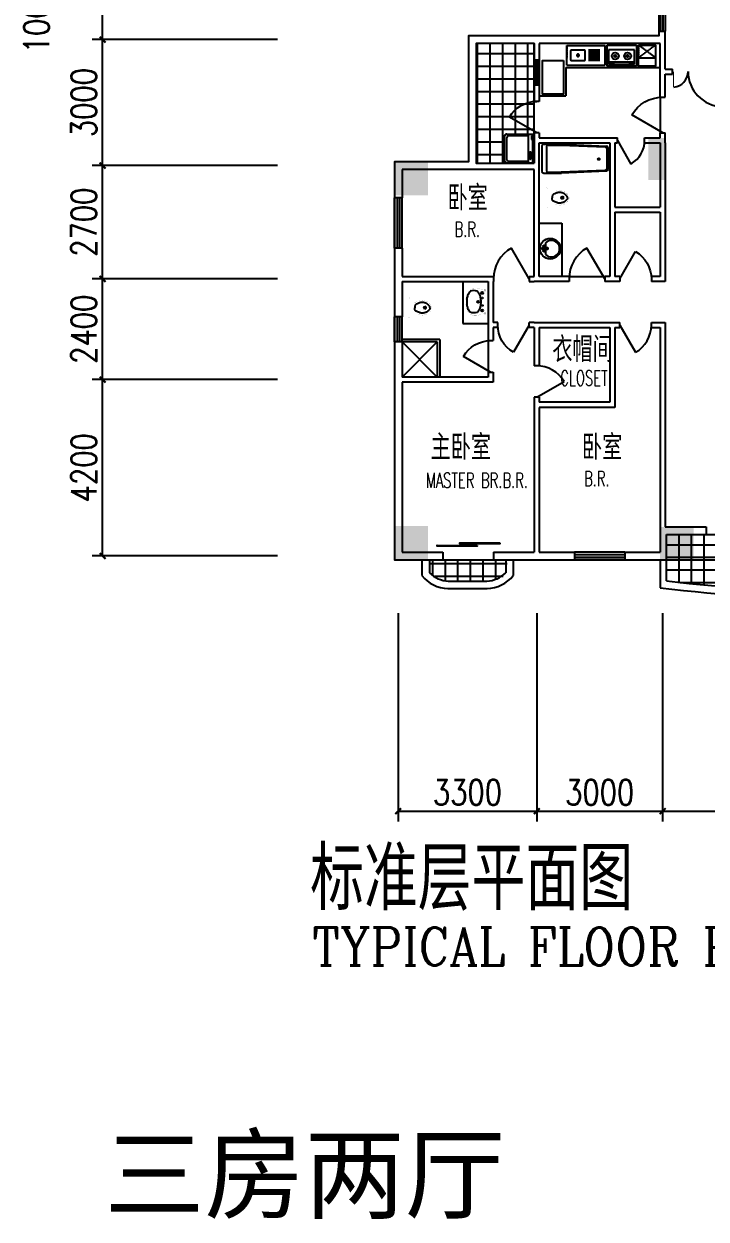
# Model space of a CAD drawing. Header units: millimetres. Extents: x 1360 to 33900, y 536 to 47045.
# Drawn here: x 1454 to 17710, y 536 to 29010 of the extents above; entities that cross this region are included whole.
import ezdxf
from ezdxf.enums import TextEntityAlignment as Align

# ---------------------------------------------------------------- set-up
doc = ezdxf.new("R2010")
doc.units = ezdxf.units.MM
doc.linetypes.add('DASHED', pattern=[0.75, 0.5, -0.25])
doc.linetypes.add('HIDDEN', pattern=[0.375, 0.25, -0.125])
for name, color, linetype in [('2', 2, 'Continuous'), ('5', 5, 'Continuous'), ('COLUMN', 7, 'Continuous'), ('DIM', 15, 'Continuous'), ('FL', 1, 'Continuous'), ('FUR', 6, 'Continuous'), ('FURN', 1, 'Continuous'), ('GROUND', 2, 'Continuous'), ('PUB_TEXT', 7, 'Continuous'), ('PUB_TX', 7, 'Continuous'), ('TOTHER', 7, 'Continuous'), ('WALL', 4, 'Continuous'), ('WINDOW', 5, 'Continuous'), ('WINDOW_TEXT', 7, 'Continuous')]:
    doc.layers.add(name, color=color, linetype=linetype)
doc.styles.add('_CHINA', font='txt.shx', dxfattribs={"width": 0.8, "bigfont": 'CHINA.shx'})
doc.styles.add('_HZTXT', font='txt.shx', dxfattribs={"width": 0.8, "bigfont": 'HZTXT.shx'})
doc.styles.add('_ROMANC', font='ROMANC', dxfattribs={"width": 0.6})
doc.styles.add('_SIMPLEX', font='SIMPLEX', dxfattribs={"width": 0.6})
doc.styles.add('CHINA', font='romant', dxfattribs={"width": 0.8, "height": 150, "bigfont": 'fs64f'})
doc.styles.add('DIM_FONT', font='SIMPLEX.shx', dxfattribs={"width": 0.8})
doc.styles.add('SIMPLEX', font='SIMPLEX.SHX')
doc.styles.add('ST', font='SimSun.ttf', dxfattribs={"width": 0.8})
doc.styles.get("Standard").update_dxf_attribs({"font": 'arial.ttf'})
doc.dimstyles.new('DIMN', dxfattribs={"dimtxt": 300, "dimasz": 1, "dimexe": 250, "dimexo": 300, "dimgap": 150, "dimtad": 1, "dimdec": 0, "dimdsep": 46, "dimtxsty": 'DIM_FONT', "dimblk": '_DIMX', "dimblk1": 'ARCHTICK', "dimblk2": 'ARCHTICK', "dimcen": 0.1, "dimclrt": 7, "dimadec": 0, "dimazin": 0, "dimtfac": 1, "dimtdec": 0, "dimtix": 1, "dimtmove": 2, "dimatfit": 3, "dimldrblk": '_DIMX', "dimfxl": 1, "dimtolj": 1, "dimtzin": 0, "dimarcsym": 0})
pattern_1 = [(0, (504864.74, -248898.2), (0, 300), []), (90, (504864.74, -248898.2), (-300, 2e-14), [])]

# ---------------------------------------------------------------- blocks, each defined once
blk = doc.blocks.new('_FZH')
blk.add_solid([(-0.5, -0.5), (0.5, -0.5), (-0.5, 0.5), (0.5, 0.5)])
blk = doc.blocks.new('*X20')
at = {"color": 0}
for p, q in [((48554, 188100), (50373, 188100)), ((48600, 187838), (48600, 188190)), ((48900, 187693), (48900, 188190)), ((49200, 187680), (49200, 188190)), ((49500, 187680), (49500, 188190)), ((49800, 187680), (49800, 188190)), ((50100, 187713), (50100, 188190)), ((48650, 187800), (50277, 187800))]:
    blk.add_line(p, q, dxfattribs=at)
blk = doc.blocks.new('M_A14NPV')
for points in [[(0.18, 0.178), (0.177, 0.16), (-0.617, 0.16), (-0.617, 0.181)], [(0.632, 0.226), (0.629, 0.208), (-0.164, 0.208), (-0.164, 0.229)]]:
    blk.add_lwpolyline(points, close=True)
blk = doc.blocks.new('_WBLK')
for p, q in [((-0.5, 0.5), (0.5, 0.5)), ((0.5, 0.167), (-0.5, 0.167)), ((0.5, -0.167), (-0.5, -0.167)), ((-0.5, -0.5), (0.5, -0.5))]:
    blk.add_line(p, q)
at = {"layer": 'WINDOW_TEXT', "style": 'SIMPLEX', "flags": 9}
blk.add_attdef('A', text='', height=1, dxfattribs=at).set_placement((0, 1.5), align=Align.MIDDLE)
blk = doc.blocks.new('M_E23')
at = {"linetype": 'Continuous'}
blk.add_lwpolyline([(-400, 0), (400, 0), (400, -500), (-400, -500)], close=True, dxfattribs=at)
at = {"width": 0.8, "flags": 9}
for tag in ['XSIZE', 'YSIZE']:
    blk.add_attdef(tag, (0, 0), '', height=0.5, dxfattribs=at)
blk = doc.blocks.new('M_E13')
for p, q in [((-572, 18), (-536, 18)), ((-572, 18), (-572, 18)), ((-536, -22), (-572, -21))]:
    blk.add_line(p, q)
at = {"const_width": 1.5}
for points in [[(-715, 0, -0.037932), (-709, 28, -0.057502), (-702, 46, -0.011128), (-686, 72, -0.047419), (-682, 78, -0.013557), (-669, 92, -0.010422), (-651, 109, -0.006492), (-632, 126, -0.010986), (-621, 135, -0.031118), (-607, 144, -0.031821), (-592, 152, -0.025304), (-572, 159, -0.028493), (-555, 164), (-520, 171), (-500, 175, -0.104917), (-492, 175, 0.047512), (-474, 173, 0.018859), (-460, 173, -0.025251), (-449, 173, -0.024361), (-434, 171, -0.018727), (-416, 168, -0.011084), (-401, 164, -0.017664), (-391, 161, -0.012553), (-375, 154, -0.012341), (-358, 147), (-320, 128, -0.005054), (-308, 122, -0.002567), (-285, 110)], [(-715, 0, 0.037932), (-709, -28, 0.057502), (-702, -46, 0.011128), (-686, -72, 0.047419), (-682, -78, 0.013557), (-669, -92, 0.010422), (-651, -109, 0.006492), (-632, -126, 0.010986), (-621, -135, 0.031118), (-607, -144, 0.031821), (-592, -152, 0.025304), (-572, -159, 0.028493), (-555, -164), (-520, -171), (-500, -175, 0.104917), (-492, -175, -0.047512), (-474, -173, -0.018859), (-460, -173, 0.025251), (-449, -173, 0.024361), (-434, -171, 0.018727), (-416, -168, 0.011084), (-401, -164, 0.017664), (-391, -161, 0.012553), (-375, -154, 0.012341), (-358, -147), (-320, -128, 0.005054), (-308, -122, 0.002567), (-285, -110)], [(-155, 240, 0.414214), (-220, 175, 0.414214)], [(-220, -175, 0.414214), (-155, -240, 0.414214)]]:
    blk.add_lwpolyline(points, format="xyb", dxfattribs=at)
for points in [[(-672, -1, -0.054114), (-666, 25, -0.08891), (-658, 39, -0.006714), (-643, 55, -0.014531), (-636, 63, -0.010713), (-618, 80, -0.017575), (-606, 90, -0.037222), (-591, 100, -0.034599), (-573, 109, -0.02298), (-556, 115, -0.023613), (-539, 119, -0.014842), (-522, 122, -0.012533), (-502, 125, -0.021838), (-477, 126, -0.029407), (-459, 125, -0.029465), (-436, 121, -0.031881), (-416, 114), (-371, 97), (-337, 83, -0.135973), (-324, 73, -0.099517), (-314, 52, -0.016651), (-311, 40, -0.010977), (-308, 20, -0.015331), (-308, 12, -0.010106), (-307, -1)], [(-672, -1, 0.054114), (-666, -26, 0.08891), (-658, -40, 0.006714), (-643, -57, 0.014531), (-636, -64, 0.010713), (-618, -82, 0.017575), (-606, -92, 0.037222), (-591, -102, 0.034599), (-573, -111, 0.02298), (-556, -117, 0.023613), (-539, -121, 0.014842), (-522, -124, 0.012533), (-502, -126, 0.021838), (-477, -127, 0.029407), (-459, -126, 0.029465), (-436, -122, 0.031881), (-416, -116), (-371, -99), (-337, -85, 0.135973), (-324, -75, 0.099517), (-314, -54, 0.016651), (-311, -41, 0.010977), (-308, -21, 0.015331), (-308, -13, 0.010106), (-307, -1)]]:
    blk.add_lwpolyline(points, format="xyb")
for points in [[(-220, 110), (-285, 110)], [(-220, 175), (-220, -175)], [(0, 240), (-155, 240)], [(0, -240), (0, 240)], [(-285, -110), (-220, -110)], [(-155, -240), (0, -240)]]:
    blk.add_lwpolyline(points, dxfattribs=at)
for centre, radius, start, end in [((-549, -3), 33.2, 100.0495, 259.9505), ((-536, -2), 20, 270, 90)]:
    blk.add_arc(centre, radius, start, end)
at = {"width": 0.8, "flags": 9}
for tag in ['XSIZE', 'YSIZE']:
    blk.add_attdef(tag, (0, 0), '', height=0.5, dxfattribs=at)
blk = doc.blocks.new('M_E33IEP')
at = {"linetype": 'Continuous'}
for p, q in [((44, -21), (44, 20)), ((44, 20), (194, 20)), ((135, 135), (135, 20)), ((194, 20), (194, -21)), ((194, -21), (44, -21)), ((135, -21), (135, -144))]:
    blk.add_line(p, q, dxfattribs=at)
for centre, radius in [((248, -5), 246), ((106, 56), 26.7), ((105, -55), 26.7)]:
    blk.add_circle(centre, radius, dxfattribs=at)
blk.add_arc((274, -5), 197, 225.2527, 134.7473, dxfattribs=at)
at = {"style": 'DIM_FONT', "width": 0.8, "flags": 9}
for tag in ['XSIZE', 'YSIZE']:
    blk.add_attdef(tag, (0, 0), '', height=0.5, dxfattribs=at)
at = {"linetype": 'Continuous', "style": 'CHINA', "width": 0.8, "flags": 9}
for tag in ['XSIZE', 'YSIZE']:
    blk.add_attdef(tag, (2, -251), '', height=150, dxfattribs=at)
blk = doc.blocks.new('M_E10')
for p, q in [((-740, -70), (-740, -680)), ((-700, -30), (-302, -30)), ((-640, -90), (-640, -660)), ((-600, -50), (-300, -50)), ((-300, -50), (695, -96)), ((-298, -30), (724, -76)), ((730, -136), (730, -614)), ((760, -116), (760, -634)), ((-700, -720), (-302, -720)), ((-600, -700), (-300, -700)), ((695, -654), (-300, -700)), ((685, -654), (-300, -700)), ((724, -674), (-298, -720))]:
    blk.add_line(p, q)
at = {"const_width": 1.5}
for points in [[(-800, 0), (800, 0)], [(-800, -750), (-800, 0)], [(800, 0), (800, -750)], [(800, -750), (-800, -750)]]:
    blk.add_lwpolyline(points, dxfattribs=at)
for radius in [20, 16]:
    blk.add_circle((550, -386), radius)
for centre, start, end in [((-700, -70), 90, 180), ((-600, -90), 90, 180), ((-302, -70), 83.7966, 90), ((690, -136), 0, 83.3675), ((720, -116), 0, 83.7966), ((-700, -680), 180, 270), ((-600, -660), 180, 270), ((-302, -680), 270, 276.2034), ((690, -614), 276.6325, 0), ((720, -634), 276.2034, 0)]:
    blk.add_arc(centre, 40, start, end)
at = {"width": 0.8, "flags": 9}
for tag in ['XSIZE', 'YSIZE']:
    blk.add_attdef(tag, (0, 0), '', height=0.5, dxfattribs=at)
blk = doc.blocks.new('_DBLK')
blk.add_line((-0.5, 0), (0, -0.866))
blk.add_arc((-0.5, 0), 1, 300, 0)
at = {"style": 'SIMPLEX', "flags": 9}
blk.add_attdef('A', text='', height=1, dxfattribs=at).set_placement((0, 1.5), align=Align.MIDDLE)
blk = doc.blocks.new('M_E20')
for p, q in [((345, 0), (-345, 0)), ((-302, -36), (-345, -36)), ((-307, -144), (-307, -611)), ((-302, -35), (-302, -66)), ((-302, -66), (-219, -66)), ((-219, -66), (-219, -35)), ((345, -36), (-219, -36)), ((123, -87), (123, -99)), ((133, -96), (133, -113)), ((198, -96), (133, -96)), ((133, -113), (198, -113)), ((198, -113), (198, -96)), ((215, -88), (215, -99)), ((307, -144), (307, -611)), ((267, -651), (-267, -651))]:
    blk.add_line(p, q)
blk.add_lwpolyline([(83, -94, 0.185158), (88, -107, 0.102042), (108, -122, 0.060862), (133, -130, 0.047173), (166, -133, 0.047173), (200, -130, 0.060862), (225, -122, 0.102042), (245, -107, 0.185158), (250, -94, 0.185158), (245, -82, 0.102042), (225, -67, 0.060862), (200, -59, 0.047173), (166, -56, 0.047173), (133, -59, 0.060862), (108, -67, 0.102042), (88, -82, 0.185158)], format="xyb", close=True)
for points in [[(215, -88, 0.259034), (213, -85, 0.076276), (201, -80, 0.036515), (188, -77, 0.026615), (169, -76, 0.026615), (150, -77, 0.036515), (137, -80, 0.076276), (125, -85, 0.259034), (123, -88, 0.078462), (123, -89, 0.056762)], [(215, -99, 0.259034), (213, -95, 0.076276), (201, -90, 0.036515), (188, -88, 0.026615), (169, -87, 0.026615), (150, -88, 0.036515), (137, -90, 0.076276), (125, -95, 0.259034), (123, -99, 0.259034), (125, -102, 0.056762), (133, -106, 0.036515)], [(198, -108, 0.008736), (201, -107, 0.076276), (213, -102, 0.259034), (215, -99, 0.259034)]]:
    blk.add_lwpolyline(points, format="xyb")
blk.add_circle((-259, -35), 17.5)
for centre, start, end in [((-267, -611), 180, 270), ((267, -611), 270, 0)]:
    blk.add_arc(centre, 40, start, end)
at = {"layer": 'TOTHER', "linetype": 'Continuous'}
for p, q in [((-345, -656), (-345, 0)), ((345, 0), (345, -656)), ((-345, -145), (345, -145)), ((295, -706), (-295, -706))]:
    blk.add_line(p, q, dxfattribs=at)
for centre, start, end in [((-295, -656), 180, 270), ((295, -656), 270, 0)]:
    blk.add_arc(centre, 50, start, end, dxfattribs=at)
at = {"width": 0.8, "flags": 9}
for tag in ['XSIZE', 'YSIZE']:
    blk.add_attdef(tag, (0, 0), '', height=0.5, dxfattribs=at)
blk = doc.blocks.new('M_E11')
for p, q in [((-280, -10), (-280, 0)), ((280, 0), (280, -10)), ((-251, -189), (-251, -186)), ((-248, -183), (-250, -185))]:
    blk.add_line(p, q)
at = {"const_width": 1.5}
for points in [[(-280, 0), (280, 0)], [(-326, -200), (-280, -5)], [(326, -204), (280, -5)]]:
    blk.add_lwpolyline(points, dxfattribs=at)
for points in [[(-326, -200, 0.008223), (-326, -204, 0.149285)], [(-326, -266, 0.149285), (-304, -337, 0.107079), (-231, -408, 0.075625), (-131, -450, 0.062436), (-1, -467, 0.062436), (130, -452, 0.075625), (230, -410, 0.107079), (304, -339, 0.149285), (326, -268, 0.005205), (326, -266, 0.086596)]]:
    blk.add_lwpolyline(points, format="xyb", dxfattribs=at)
at = {"const_width": 1.5, "flags": 128}
for points in [[(-326, -204), (-326, -268)], [(326, -204), (326, -268)]]:
    blk.add_lwpolyline(points, dxfattribs=at)
at = {"flags": 128}
for points in [[(-253, -188, 0.172546), (-250, -358, 0.726395)], [(253, -188, -0.172546), (250, -358, -0.726395)]]:
    blk.add_lwpolyline(points, format="xyb", dxfattribs=at)
for points in [[(253, -188, 0.098208), (193, -141, 0.066287), (110, -111, 0.052428), (0, -100, 0.052428), (-110, -111, 0.066287), (-193, -141, 0.093876), (-251, -186, 0.171377)], [(-250, -358, 0.091341), (-193, -401, 0.066287), (-110, -431, 0.052428), (0, -442, 0.052428), (110, -431, 0.066287), (193, -401, 0.091756), (250, -358, 0.171377)]]:
    blk.add_lwpolyline(points, format="xyb")
for centre, radius in [((-210, -75), 24), ((-210, -75), 24), ((-210, -75), 24), ((-90, -65), 10), ((0, -170), 25), ((0, -170), 15), ((90, -65), 10), ((210, -75), 24)]:
    blk.add_circle(centre, radius)
blk.add_arc((-250, -186), 1, 131.3224, 180)
at = {"width": 0.8, "flags": 9}
for tag in ['XSIZE', 'YSIZE']:
    blk.add_attdef(tag, (0, 0), '', height=0.5, dxfattribs=at)
blk = doc.blocks.new('M_E18')
at = {"layer": 'TOTHER', "linetype": 'DASHED'}
for p, q in [((200, -300), (-200, 0)), ((200, 0), (-200, -300)), ((-200, -300), (200, -300))]:
    blk.add_line(p, q, dxfattribs=at)
at = {"layer": 'TOTHER', "linetype": 'HIDDEN'}
blk.add_line((-200, 0), (-200, -300), dxfattribs=at)
at = {"layer": 'TOTHER', "linetype": 'Continuous'}
blk.add_lwpolyline([(-200, 0), (200, 0), (200, -500), (-200, -500)], close=True, dxfattribs=at)
at = {"width": 0.8, "flags": 9}
for tag in ['XSIZE', 'YSIZE']:
    blk.add_attdef(tag, (0, 0), '', height=0.5, dxfattribs=at)
blk = doc.blocks.new('M_E16')
for p, q in [((-359, -351), (-359, -119)), ((-347, -107), (-34, -107)), ((-22, -119), (-22, -351)), ((63, -103), (336, -103)), ((63, -132), (336, -132)), ((63, -153), (336, -153)), ((63, -182), (336, -182)), ((63, -203), (336, -203)), ((63, -232), (336, -232)), ((63, -253), (336, -253)), ((63, -282), (336, -282)), ((-34, -363), (-347, -363)), ((63, -303), (336, -303)), ((63, -332), (336, -332)), ((63, -353), (336, -353))]:
    blk.add_line(p, q)
for points, const_width in [([(-353, -95), (-370, -113)], 1.91), ([(-370, -357), (-370, -113)], 2), ([(-353, -95), (-28, -95)], 1.8), ([(-10, -113), (-28, -95)], 1.91), ([(-10, -113), (-10, -357)], 2), ([(-370, -357), (-353, -375)], 1.91), ([(-28, -375), (-353, -375)], 1.8), ([(-28, -375), (-10, -357)], 1.91)]:
    blk.add_lwpolyline(points, dxfattribs=dict(const_width=const_width))
for points in [[(-347, -107), (-351, -108), (-354, -110), (-357, -113), (-358, -117), (-359, -119)], [(-216, -235), (-215, -245), (-209, -255), (-202, -261), (-192, -265), (-182, -265), (-172, -261), (-164, -255), (-159, -245), (-157, -235), (-159, -225), (-164, -215), (-172, -209), (-182, -205), (-192, -205), (-202, -209), (-209, -215), (-215, -225), (-216, -235)], [(-206, -235), (-205, -242), (-201, -248), (-196, -252), (-190, -254), (-183, -254), (-177, -252), (-172, -248), (-169, -242), (-168, -235), (-169, -228), (-172, -222), (-177, -218), (-183, -215), (-190, -215), (-196, -218), (-201, -222), (-205, -228), (-206, -235)], [(-22, -119), (-23, -115), (-25, -111), (-28, -109), (-32, -107), (-34, -107)], [(-359, -351), (-358, -355), (-356, -358), (-353, -361), (-349, -363), (-347, -363)], [(-34, -363), (-30, -362), (-26, -360), (-24, -357), (-22, -353), (-22, -351)]]:
    blk.add_lwpolyline(points)
at = {"layer": 'TOTHER', "linetype": 'Continuous'}
for p, q in [((-450, 0), (450, 0)), ((-450, -471), (-450, 0)), ((450, 0), (450, -471)), ((-450, -471), (450, -471))]:
    blk.add_line(p, q, dxfattribs=at)
at = {"layer": 'TOTHER', "linetype": 'HIDDEN'}
blk.add_line((-450, 0), (-450, -300), dxfattribs=at)
at = {"width": 0.8, "flags": 9}
for tag in ['XSIZE', 'YSIZE']:
    blk.add_attdef(tag, (0, 0), '', height=0.5, dxfattribs=at)
blk = doc.blocks.new('M_E19')
for p, q in [((-323, -113), (-323, -456)), ((299, -113), (-323, -113)), ((299, -456), (299, -113)), ((-323, -400), (299, -400)), ((-323, -456), (299, -456)), ((-291, -422), (-291, -434)), ((-216, -432), (-280, -432)), ((-280, -432), (-280, -448)), ((-280, -448), (-216, -448)), ((-216, -448), (-216, -432)), ((-199, -423), (-199, -434)), ((182, -422), (182, -434)), ((193, -432), (193, -448)), ((257, -432), (193, -432)), ((193, -448), (257, -448)), ((257, -448), (257, -432)), ((274, -423), (274, -434))]:
    blk.add_line(p, q)
for points in [[(-199, -423, 0.259034), (-201, -420, 0.076276), (-213, -415, 0.036515), (-226, -412, 0.026615), (-245, -411, 0.026615), (-264, -412, 0.036515), (-277, -415, 0.076276), (-289, -420, 0.259034), (-291, -423, 0.078462), (-291, -424, 0.056762)], [(-199, -434, 0.259034), (-201, -430, 0.076276), (-213, -425, 0.036515), (-226, -423, 0.026615), (-245, -422, 0.026615), (-264, -423, 0.036515), (-277, -425, 0.076276), (-289, -430, 0.259034), (-291, -434, 0.259034), (-289, -437, 0.056762), (-280, -441, 0.036515)], [(-216, -443, 0.008736), (-213, -442, 0.076276), (-201, -437, 0.259034), (-199, -434, 0.259034)], [(274, -423, 0.259034), (272, -420, 0.076276), (260, -415, 0.036515), (247, -412, 0.026615), (228, -411, 0.026615), (209, -412, 0.036515), (196, -415, 0.076276), (184, -420, 0.259034), (182, -423, 0.078462), (182, -424, 0.056762)], [(274, -434, 0.259034), (272, -430, 0.076276), (260, -425, 0.036515), (247, -423, 0.026615), (228, -422, 0.026615), (209, -423, 0.036515), (196, -425, 0.076276), (184, -430, 0.259034), (182, -434, 0.259034), (184, -437, 0.056762), (193, -441, 0.036515)], [(257, -443, 0.008736), (260, -442, 0.076276), (272, -437, 0.259034), (274, -434, 0.259034)]]:
    blk.add_lwpolyline(points, format="xyb")
at = {"layer": 'TOTHER', "linetype": 'Continuous'}
for p, q in [((-350, 0), (350, 0)), ((-350, -500), (-350, 0)), ((350, 0), (350, -500)), ((350, -500), (-350, -500))]:
    blk.add_line(p, q, dxfattribs=at)
for centre, radius in [((-158, -259), 82.5), ((-158, -259), 31.6), ((134, -259), 82.5), ((134, -259), 31.6)]:
    blk.add_circle(centre, radius, dxfattribs=at)
at = {"width": 0.8, "flags": 9}
for tag in ['XSIZE', 'YSIZE']:
    blk.add_attdef(tag, (0, 0), '', height=0.5, dxfattribs=at)
blk = doc.blocks.new('M_A17ORW')
at = {"const_width": 0.02}
for points in [[(-0.481, -0.001), (-0.481, -0.308)], [(0.481, 0.001), (0.481, -0.691)]]:
    blk.add_lwpolyline(points, dxfattribs=at)
for centre, radius, start, end in [((-0.501, -0.003), 0.307, 274.2492, 0.2101), ((0.505, 0.002), 0.699, 180.2762, 268.0603)]:
    blk.add_arc(centre, radius, start, end)
blk = doc.blocks.new('_DIMX')
at = {"const_width": 50}
blk.add_lwpolyline([(-70, -70), (70, 70)], dxfattribs=at)
blk = doc.blocks.new('*D30')
at = {"color": 1, "linetype": 'ByBlock', "transparency": 16777216}
for p, q in [((-1152022, 431800), (-1152022, 426836)), ((-1148722, 431800), (-1148722, 426836)), ((-1152021, 427086), (-1148723, 427086))]:
    blk.add_line(p, q, dxfattribs=at)
at = {"layer": 'DEFPOINTS', "color": 0, "linetype": 'ByBlock', "transparency": 16777216}
for p in [(-1152022, 432100), (-1148722, 432100), (-1148722, 427086)]:
    blk.add_point(p, dxfattribs=at)
at = {"color": 1, "linetype": 'ByBlock', "transparency": 16777216, "rotation": 180}
blk.add_blockref('_DIMX', (-1152022, 427086), dxfattribs=at)
at = {"color": 1, "linetype": 'ByBlock', "transparency": 16777216}
blk.add_blockref('_DIMX', (-1148722, 427086), dxfattribs=at)
at = {"color": 7, "linetype": 'ByBlock', "transparency": 16777216, "insert": (-1150372, 427536), "char_height": 600, "attachment_point": 5, "style": 'DIM_FONT'}
blk.add_mtext('\\A1;3300', dxfattribs=at)
blk = doc.blocks.new('_ARCHTICK')
at = {"color": 0, "linetype": 'ByBlock', "const_width": 0.15}
blk.add_lwpolyline([(-0.5, -0.5), (0.5, 0.5)], dxfattribs=at)
blk = doc.blocks.new('*D31')
at = {"color": 1, "linetype": 'ByBlock', "transparency": 16777216}
for p, q in [((-1148722, 431800), (-1148722, 426836)), ((-1145722, 431800), (-1145722, 426836)), ((-1148721, 427086), (-1145723, 427086))]:
    blk.add_line(p, q, dxfattribs=at)
at = {"layer": 'DEFPOINTS', "color": 0, "linetype": 'ByBlock', "transparency": 16777216}
for p in [(-1148722, 432100), (-1145722, 432100), (-1145722, 427086)]:
    blk.add_point(p, dxfattribs=at)
at = {"color": 1, "linetype": 'ByBlock', "transparency": 16777216, "rotation": 180}
blk.add_blockref('_DIMX', (-1148722, 427086), dxfattribs=at)
at = {"color": 1, "linetype": 'ByBlock', "transparency": 16777216}
blk.add_blockref('_DIMX', (-1145722, 427086), dxfattribs=at)
at = {"color": 7, "linetype": 'ByBlock', "transparency": 16777216, "insert": (-1147222, 427536), "char_height": 600, "attachment_point": 5, "style": 'DIM_FONT'}
blk.add_mtext('\\A1;3000', dxfattribs=at)
blk = doc.blocks.new('*D32')
at = {"color": 1, "linetype": 'ByBlock', "transparency": 16777216}
for p, q in [((-1145722, 431800), (-1145722, 426836)), ((-1141222, 431800), (-1141222, 426836)), ((-1145721, 427086), (-1141223, 427086))]:
    blk.add_line(p, q, dxfattribs=at)
at = {"layer": 'DEFPOINTS', "color": 0, "linetype": 'ByBlock', "transparency": 16777216}
for p in [(-1145722, 432100), (-1141222, 432100), (-1141222, 427086)]:
    blk.add_point(p, dxfattribs=at)
at = {"color": 1, "linetype": 'ByBlock', "transparency": 16777216, "rotation": 180}
blk.add_blockref('_DIMX', (-1145722, 427086), dxfattribs=at)
at = {"color": 1, "linetype": 'ByBlock', "transparency": 16777216}
blk.add_blockref('_DIMX', (-1141222, 427086), dxfattribs=at)
at = {"color": 7, "linetype": 'ByBlock', "transparency": 16777216, "insert": (-1143472, 427536), "char_height": 600, "attachment_point": 5, "style": 'DIM_FONT'}
blk.add_mtext('\\A1;4500', dxfattribs=at)
blk = doc.blocks.new('*D36')
at = {"color": 1, "linetype": 'ByBlock', "transparency": 16777216}
for p, q in [((-1154897, 437367), (-1159317, 437367)), ((-1159067, 433168), (-1159067, 437366)), ((-1154897, 433167), (-1159317, 433167))]:
    blk.add_line(p, q, dxfattribs=at)
at = {"layer": 'DEFPOINTS', "color": 0, "linetype": 'ByBlock', "transparency": 16777216}
for p in [(-1159067, 437367), (-1154597, 437367), (-1154597, 433167)]:
    blk.add_point(p, dxfattribs=at)
at = {"color": 1, "linetype": 'ByBlock', "transparency": 16777216}
for p, rotation in [((-1159067, 437367), 90), ((-1159067, 433167), 270)]:
    blk.add_blockref('_DIMX', p, dxfattribs=dict(at, rotation=rotation))
at = {"color": 7, "linetype": 'ByBlock', "transparency": 16777216, "insert": (-1159517, 435267), "char_height": 600, "attachment_point": 5, "rotation": 90, "style": 'DIM_FONT'}
blk.add_mtext('\\A1;4200', dxfattribs=at)
blk = doc.blocks.new('*D37')
at = {"color": 1, "linetype": 'ByBlock', "transparency": 16777216}
for p, q in [((-1154897, 439767), (-1159317, 439767)), ((-1159067, 437368), (-1159067, 439766)), ((-1154897, 437367), (-1159317, 437367))]:
    blk.add_line(p, q, dxfattribs=at)
at = {"layer": 'DEFPOINTS', "color": 0, "linetype": 'ByBlock', "transparency": 16777216}
for p in [(-1159067, 439767), (-1154597, 439767), (-1154597, 437367)]:
    blk.add_point(p, dxfattribs=at)
at = {"color": 1, "linetype": 'ByBlock', "transparency": 16777216}
for p, rotation in [((-1159067, 439767), 90), ((-1159067, 437367), 270)]:
    blk.add_blockref('_DIMX', p, dxfattribs=dict(at, rotation=rotation))
at = {"color": 7, "linetype": 'ByBlock', "transparency": 16777216, "insert": (-1159517, 438567), "char_height": 600, "attachment_point": 5, "rotation": 90, "style": 'DIM_FONT'}
blk.add_mtext('\\A1;2400', dxfattribs=at)
blk = doc.blocks.new('*D38')
at = {"color": 1, "linetype": 'ByBlock', "transparency": 16777216}
for p, q in [((-1154897, 442467), (-1159317, 442467)), ((-1159067, 439768), (-1159067, 442466)), ((-1154897, 439767), (-1159317, 439767))]:
    blk.add_line(p, q, dxfattribs=at)
at = {"layer": 'DEFPOINTS', "color": 0, "linetype": 'ByBlock', "transparency": 16777216}
for p in [(-1159067, 442467), (-1154597, 442467), (-1154597, 439767)]:
    blk.add_point(p, dxfattribs=at)
at = {"color": 1, "linetype": 'ByBlock', "transparency": 16777216}
for p, rotation in [((-1159067, 442467), 90), ((-1159067, 439767), 270)]:
    blk.add_blockref('_DIMX', p, dxfattribs=dict(at, rotation=rotation))
at = {"color": 7, "linetype": 'ByBlock', "transparency": 16777216, "insert": (-1159517, 441117), "char_height": 600, "attachment_point": 5, "rotation": 90, "style": 'DIM_FONT'}
blk.add_mtext('\\A1;2700', dxfattribs=at)
blk = doc.blocks.new('*D39')
at = {"color": 1, "linetype": 'ByBlock', "transparency": 16777216}
for p, q in [((-1154897, 445467), (-1159317, 445467)), ((-1159067, 442468), (-1159067, 445466)), ((-1154897, 442467), (-1159317, 442467))]:
    blk.add_line(p, q, dxfattribs=at)
at = {"layer": 'DEFPOINTS', "color": 0, "linetype": 'ByBlock', "transparency": 16777216}
for p in [(-1159067, 445467), (-1154597, 445467), (-1154597, 442467)]:
    blk.add_point(p, dxfattribs=at)
at = {"color": 1, "linetype": 'ByBlock', "transparency": 16777216}
for p, rotation in [((-1159067, 445467), 90), ((-1159067, 442467), 270)]:
    blk.add_blockref('_DIMX', p, dxfattribs=dict(at, rotation=rotation))
at = {"color": 7, "linetype": 'ByBlock', "transparency": 16777216, "insert": (-1159517, 443967), "char_height": 600, "attachment_point": 5, "rotation": 90, "style": 'DIM_FONT'}
blk.add_mtext('\\A1;3000', dxfattribs=at)
blk = doc.blocks.new('*D40')
at = {"color": 1, "linetype": 'ByBlock', "transparency": 16777216}
for p, q in [((-1154897, 446467), (-1159317, 446467)), ((-1159067, 445468), (-1159067, 446466)), ((-1154897, 445467), (-1159317, 445467))]:
    blk.add_line(p, q, dxfattribs=at)
at = {"layer": 'DEFPOINTS', "color": 0, "linetype": 'ByBlock', "transparency": 16777216}
for p in [(-1159067, 446467), (-1154597, 446467), (-1154597, 445467)]:
    blk.add_point(p, dxfattribs=at)
at = {"color": 1, "linetype": 'ByBlock', "transparency": 16777216}
for p, rotation in [((-1159067, 446467), 90), ((-1159067, 445467), 270)]:
    blk.add_blockref('_DIMX', p, dxfattribs=dict(at, rotation=rotation))
at = {"color": 7, "linetype": 'ByBlock', "transparency": 16777216, "insert": (-1160643, 445967), "char_height": 600, "attachment_point": 5, "rotation": 90, "style": 'DIM_FONT'}
blk.add_mtext('\\A1;1000', dxfattribs=at)
blk = doc.blocks.new('A$C42724761')
at = {"layer": '5'}
h = blk.add_hatch(dxfattribs=at)
h.set_pattern_fill('U,_O', color=256, scale=300, double=1, pattern_type=0)
h.set_pattern_definition(pattern_1)
edge = h.paths.add_edge_path()
edge.add_line((12161.3, 20004.1), (12161.3, 22164.1))
edge.add_line((12161.3, 22164.1), (10776.1, 22164.1))
edge.add_line((10776.1, 22164.1), (10776.1, 19314.1))
edge.add_line((10776.1, 19314.1), (11505.4, 19314.1))
edge.add_arc((11505.4, 19364.1), 50, 180, 270, ccw=False)
edge.add_line((11455.4, 19364.1), (11455.4, 19954.1))
edge.add_arc((11505.4, 19954.1), 50, 90, 180, ccw=False)
edge.add_line((11505.4, 20004.1), (12161.3, 20004.1))
at = {"layer": '5', "linetype": 'Continuous'}
h = blk.add_hatch(dxfattribs=at)
h.set_pattern_fill('_U', color=256, scale=300, style=0, double=1, pattern_type=0)
h.set_pattern_definition(pattern_1)
h.paths.add_polyline_path([(19631.1, 9100.5), (19631.1, 10464.1), (18656.2, 10464.1), (16256.2, 10464.1), (15311.3, 10464.1), (15311.3, 9357.6, 0.0286015)])
h.paths.add_polyline_path([(20786.1, 10464.1), (19811.1, 10464.1), (19811.1, 9100.5, 0.0286015), (24131, 9357.6), (24131, 10464.1), (23186.1, 10464.1)])
blk.add_line((9986.3, 9864.1), (11186.3, 9864.1))
at = {"layer": '2'}
for p, q in [((15311.3, 9357.6), (15311.3, 10464.1)), ((9481.8, 9864.1), (9481.8, 9484.5)), ((9661.8, 9864.1), (9661.8, 9554.1)), ((11481.3, 9864.1), (11481.3, 9554.1)), ((11661.3, 9864.1), (11661.3, 9484.5)), ((15161.3, 9864.1), (15161.3, 9194.1)), ((10113.7, 9354.1), (11029.3, 9354.1)), ((10113.7, 9174.1), (11029.3, 9174.1))]:
    blk.add_line(p, q, dxfattribs=at)
for centre, radius, start, end in [((10146.7, 10039.3), 866, 219.8396, 267.23995), ((10146.7, 10039.3), 686, 225.01485, 267.23995), ((10996.3, 10039.3), 686, 272.76005, 314.98515), ((10996.3, 10039.3), 866, 272.76005, 320.1604), ((19716.3, 46957.3), 38036.9, 263.1222, 269.87178), ((19716.3, 46957.3), 37856.9, 263.31797, 269.87117)]:
    blk.add_arc(centre, radius, start, end, dxfattribs=at)
at = {"layer": '5'}
blk.add_line((16256.2, 10464.1), (18656.2, 10464.1), dxfattribs=at)
blk.add_lwpolyline([(12161.3, 20004.1), (12161.3, 22164.1), (10776.1, 22164.1), (10776.1, 19314.1), (11505.4, 19314.1, -0.4142136), (11455.4, 19364.1), (11455.4, 19954.1, -0.4142136), (11505.4, 20004.1), (12161.3, 20004.1)], format="xyb", dxfattribs=at)
at = {"layer": 'FL'}
for p, q in [((10461.3, 16494.1), (10461.3, 15494.1)), ((10461.3, 15494.1), (11061.3, 15494.1)), ((9911.3, 15114.1), (9011.3, 15114.1)), ((9911.3, 15114.1), (9911.3, 14214.1)), ((9851.3, 15054.1), (9011.3, 15054.1)), ((9851.3, 15054.1), (9011.3, 14214.1)), ((9011.3, 15054.1), (9851.3, 14214.1)), ((9851.3, 15054.1), (9851.3, 14214.1))]:
    blk.add_line(p, q, dxfattribs=at)
at = {"layer": 'FUR'}
blk.add_line((12281.3, 20912.5), (12916.3, 20912.5), dxfattribs=at)
at = {"layer": 'FURN'}
for p, q in [((12916.3, 21594.1), (12916.3, 20912.5)), ((12916.3, 21594.1), (15161.3, 21594.1)), ((12281.3, 17881.4), (12815.6, 17881.4)), ((12815.6, 17881.4), (12815.6, 16614.1))]:
    blk.add_line(p, q, dxfattribs=at)
at = {"layer": 'GROUND'}
for p, q in [((15161.3, 20884.1), (15161.3, 20034.1)), ((12991.3, 16614.1), (13841.3, 16614.1)), ((11061.3, 15084.1), (11061.3, 14334.1))]:
    blk.add_line(p, q, dxfattribs=at)
at = {"layer": 'WALL'}
for p, q in [((15131.3, 22344.1), (10596.1, 22344.1)), ((10596.1, 22344.1), (10596.1, 19344.1)), ((15131.3, 22454.1), (15131.3, 22344.1)), ((15131.3, 22454.1), (15281.3, 22454.1)), ((15281.3, 21553.6), (15281.3, 22454.1)), ((10776.1, 22164.1), (10776.1, 19314.1)), ((12161.3, 22164.1), (10776.1, 22164.1)), ((12161.3, 22164.1), (12161.3, 21774.1)), ((15161.3, 22164.1), (12281.3, 22164.1)), ((12281.3, 22164.1), (12281.3, 21774.1)), ((15161.3, 20884.1), (15161.3, 22164.1)), ((12161.3, 21774.1), (12281.3, 21774.1)), ((15281.3, 21553.6), (15458.8, 21553.6)), ((15281.3, 21433.6), (15458.8, 21433.6)), ((15281.3, 20884.1), (15281.3, 21433.6)), ((15458.8, 21433.6), (15458.8, 21553.6)), ((12161.3, 21174.1), (12161.3, 20784.1)), ((12161.3, 21174.1), (12281.3, 21174.1)), ((12281.3, 21174.1), (12281.3, 20784.1)), ((15161.3, 20884.1), (15281.3, 20884.1)), ((12281.3, 20784.1), (12161.3, 20784.1)), ((12161.3, 20034.1), (12161.3, 19314.1)), ((12281.3, 20034.1), (12161.3, 20034.1)), ((12281.3, 20034.1), (12281.3, 19914.1)), ((15161.3, 19914.1), (15161.3, 20034.1)), ((15161.3, 20034.1), (15281.3, 20034.1)), ((15281.3, 19794.1), (15281.3, 20034.1)), ((12281.3, 19914.1), (14141.3, 19914.1)), ((12281.3, 19794.1), (13961.3, 19794.1)), ((12281.3, 19194.1), (12281.3, 19794.1)), ((13961.3, 19794.1), (13961.3, 16614.1)), ((14081.3, 19794.1), (14141.3, 19794.1)), ((14081.3, 19794.1), (14081.3, 18264.1)), ((14141.3, 19794.1), (14141.3, 19914.1)), ((14791.3, 19914.1), (15161.3, 19914.1)), ((14791.3, 19794.1), (14791.3, 19914.1)), ((14791.3, 19794.1), (15161.3, 19794.1)), ((15161.3, 19794.1), (15161.3, 18264.1)), ((15281.3, 19794.1), (15281.3, 16494.1)), ((10596.1, 19344.1), (8831.3, 19344.1)), ((8831.3, 19344.1), (8831.3, 18489.1)), ((9011.3, 19164.1), (9011.3, 18489.1)), ((12161.3, 19164.1), (9011.3, 19164.1)), ((10776.1, 19314.1), (12161.3, 19314.1)), ((12161.3, 16614.1), (12161.3, 19164.1)), ((12281.3, 16614.1), (12281.3, 19194.1)), ((9011.3, 18489.1), (8831.3, 18489.1)), ((14081.3, 18264.1), (15161.3, 18264.1)), ((14081.3, 18144.1), (15161.3, 18144.1)), ((14081.3, 18144.1), (14081.3, 16614.1)), ((15161.3, 18144.1), (15161.3, 16614.1)), ((8831.3, 17289.1), (8831.3, 15654.1)), ((9011.3, 17289.1), (8831.3, 17289.1)), ((9011.3, 17289.1), (9011.3, 16614.1)), ((9011.3, 16614.1), (11181.3, 16614.1)), ((11181.3, 16614.1), (11191.3, 16614.1)), ((11191.3, 16614.1), (11191.3, 16494.1)), ((12041.3, 16614.1), (12041.3, 16494.1)), ((12041.3, 16614.1), (12161.3, 16614.1)), ((12991.3, 16614.1), (12281.3, 16614.1)), ((12991.3, 16614.1), (12991.3, 16494.1)), ((13961.3, 16614.1), (13841.3, 16614.1)), ((13841.3, 16614.1), (13841.3, 16494.1)), ((14201.3, 16614.1), (14081.3, 16614.1)), ((14201.3, 16614.1), (14201.3, 16494.1)), ((15161.3, 16614.1), (14951.3, 16614.1)), ((14951.3, 16614.1), (14951.3, 16494.1)), ((9011.3, 16494.1), (9011.3, 15654.1)), ((9011.3, 16494.1), (11061.3, 16494.1)), ((11061.3, 16494.1), (11061.3, 15084.1)), ((11181.3, 16494.1), (11191.3, 16494.1)), ((11181.3, 16494.1), (11181.3, 15514.1)), ((12041.3, 16494.1), (12161.3, 16494.1)), ((12991.3, 16494.1), (12161.3, 16494.1)), ((14201.3, 16494.1), (13841.3, 16494.1)), ((15281.3, 16494.1), (14951.3, 16494.1)), ((9011.3, 15654.1), (8831.3, 15654.1)), ((11291.3, 15514.1), (11181.3, 15514.1)), ((11181.3, 15394.1), (11181.3, 15084.1)), ((11291.3, 15394.1), (11181.3, 15394.1)), ((11291.3, 15394.1), (11291.3, 15514.1)), ((12161.3, 15514.1), (12041.3, 15514.1)), ((12041.3, 15394.1), (12041.3, 15514.1)), ((12161.3, 15394.1), (12041.3, 15394.1)), ((12161.3, 15514.1), (14201.3, 15514.1)), ((12161.3, 15394.1), (12161.3, 14484.1)), ((12281.3, 15394.1), (13961.3, 15394.1)), ((12281.3, 15394.1), (12281.3, 14484.1)), ((13961.3, 15394.1), (13961.3, 13614.1)), ((14081.3, 15394.1), (14201.3, 15394.1)), ((14081.3, 15394.1), (14081.3, 13494.1)), ((14201.3, 15394.1), (14201.3, 15514.1)), ((14951.3, 15514.1), (15281.3, 15514.1)), ((14951.3, 15394.1), (14951.3, 15514.1)), ((14951.3, 15394.1), (15161.3, 15394.1)), ((15161.3, 15394.1), (15161.3, 10044.1)), ((15281.3, 15514.1), (15281.3, 10644.1)), ((8831.3, 15054.1), (8831.3, 9864.1)), ((9011.3, 15054.1), (8831.3, 15054.1)), ((9011.3, 15054.1), (9011.3, 14214.1)), ((11061.3, 15084.1), (11181.3, 15084.1)), ((11061.3, 14334.1), (11061.3, 14214.1)), ((11061.3, 14334.1), (11181.3, 14334.1)), ((11181.3, 14334.1), (11181.3, 14094.1)), ((12281.3, 14484.1), (12161.3, 14484.1)), ((11061.3, 14214.1), (9011.3, 14214.1)), ((9011.3, 14094.1), (9011.3, 10044.1)), ((11181.3, 14094.1), (9011.3, 14094.1)), ((12161.3, 13734.1), (12161.3, 10044.1)), ((12281.3, 13734.1), (12161.3, 13734.1)), ((12281.3, 13734.1), (12281.3, 13614.1)), ((13961.3, 13614.1), (12281.3, 13614.1)), ((12281.3, 13494.1), (12281.3, 10044.1)), ((14081.3, 13494.1), (12281.3, 13494.1)), ((15281.3, 10644.1), (16256.2, 10644.1)), ((16256.2, 10644.1), (16256.2, 10464.1)), ((15311.3, 10464.1), (16256.2, 10464.1)), ((9011.3, 10044.1), (9986.3, 10044.1)), ((9986.3, 10044.1), (9986.3, 9864.1)), ((11186.3, 10044.1), (12161.3, 10044.1)), ((11186.3, 10044.1), (11186.3, 9864.1)), ((12281.3, 10044.1), (13121.3, 10044.1)), ((13121.3, 10044.1), (13121.3, 9864.1)), ((14321.3, 10044.1), (15161.3, 10044.1)), ((14321.3, 10044.1), (14321.3, 9864.1)), ((8831.3, 9864.1), (9986.3, 9864.1)), ((11186.3, 9864.1), (13121.3, 9864.1)), ((14321.3, 9864.1), (15311.3, 9864.1))]:
    blk.add_line(p, q, dxfattribs=at)
at = {"layer": '5'}
blk.add_blockref('*X20', (-38857, -178325.9), dxfattribs=at)
at = {"layer": 'COLUMN'}
for p, xscale, yscale, zscale in [((15081.3, 19414.1), -400, 1000, 400), ((9231.3, 18944.1), -800, 800, 800), ((9231.3, 10264.1), -800, 800, 800), ((15561.3, 10247.2), -800, 800, 800)]:
    blk.add_blockref('_FZH', p, dxfattribs=dict(at, xscale=xscale, yscale=yscale, zscale=zscale))
at = {"layer": 'FL', "xscale": 1.05}
blk.add_blockref('M_E10', (13121.3, 19794.1), dxfattribs=at)
at = {"layer": 'FL', "rotation": 270}
blk.add_blockref('M_E11', (10993, 16008.5), dxfattribs=at)
at = {"layer": 'FURN'}
for name, p in [('M_E16', (13390.9, 22115.4)), ('M_E19', (14250.8, 22123.5)), ('M_E18', (14849.3, 22123)), ('M_E33IEP', (12294.7, 17278.8))]:
    blk.add_blockref(name, p, dxfattribs=at)
for name, p, rotation in [('M_E23', (12861, 21358.1), 270), ('M_E20', (12161.3, 19659.1), 270), ('M_E13', (12279.9, 18485.5), 180), ('M_E13', (9006.8, 15865), 180)]:
    blk.add_blockref(name, p, dxfattribs=dict(at, rotation=rotation))
at = {"layer": 'WINDOW'}
for name, p, xscale, yscale, zscale, rotation in [('_WBLK', (15206.3, 22754.1), 600, 149.9999999999417, 600, 270), ('_WBLK', (12221.3, 21474.1), 600, 120, 600, 270), ('M_A17ORW', (16058.8, 21493.6), -1200, -1200, 1200, 180), ('_DBLK', (15221.3, 20459.1), -850, 850, 850, 270), ('_DBLK', (12221.3, 20409.1), 750, -750, 750, 90), ('_WBLK', (8921.3, 17889.1), 1200, 180, 1200, 90), ('_DBLK', (13416.3, 16554.1), 850, 850, 850, 180), ('_DBLK', (14576.3, 16554.1), -750, 750, 750, 180), ('_WBLK', (8921.3, 15354.1), 600, 180, 600, 90), ('_DBLK', (11121.3, 14709.1), -750, 750, 750, 270), ('_DBLK', (12221.3, 14109.1), 750, 750, 750, 90), ('_WBLK', (13721.3, 9954.1), 1200, 180, 1200, 180)]:
    blk.add_blockref(name, p, dxfattribs=dict(at, xscale=xscale, yscale=yscale, zscale=zscale, rotation=rotation))
for name, p, xscale, yscale, zscale in [('_DBLK', (14466.3, 19854.1), 650, 650, 650), ('_DBLK', (11616.3, 16554.1), -850, -850, 850), ('_DBLK', (11666.3, 15454.1), -750, 750, 750), ('_DBLK', (14576.3, 15454.1), 750, 750, 750), ('M_A14NPV', (10586.3, 9992.6), 1200, 1200, 1200)]:
    blk.add_blockref(name, p, dxfattribs=dict(at, xscale=xscale, yscale=yscale, zscale=zscale))
at = {"layer": 'PUB_TEXT', "linetype": 'Continuous', "style": '_HZTXT', "width": 0.8}
for s, p in [('卧室', (10094.5, 18180.9)), ('衣帽间', (12592.2, 14571.5)), ('主卧室', (9691.2, 12242))]:
    blk.add_text(s, height=600, rotation=360, dxfattribs=at).set_placement(p)
at = {"layer": 'PUB_TEXT', "linetype": 'Continuous'}
for s, height, style, width, p in [('B.R.', 360, '_SIMPLEX', 0.636364, (10262.4, 17557)), ('CLOSET', 360, '_SIMPLEX', 0.636364, (12780.9, 14010.1)), ('卧室', 600, '_HZTXT', 0.8, (13298.2, 12240.3)), ('B.R.', 360, '_SIMPLEX', 0.636364, (13347.1, 11616.4)), ('MASTER BR.B.R.', 360, '_SIMPLEX', 0.636364, (9576.4, 11576.9))]:
    blk.add_text(s, height=height, dxfattribs=dict(at, style=style, width=width)).set_placement(p)
at = {"layer": 'PUB_TX', "width": 0.9}
for s, height, style, p in [('标准层平面图', 1500, '_CHINA', (6819.9, 1513.8)), ('TYPICAL FLOOR PLAN', 900, '_ROMANC', (6870.5, 197.8))]:
    blk.add_text(s, height=height, dxfattribs=dict(at, style=style)).set_placement(p)
at = {"layer": 'DIM'}
dim = blk.add_linear_dim(base=(1875.6, 23254), p1=(6345.8, 22254), p2=(6345.8, 23254), angle=90, dimstyle='DIMN', override={"dimtxt": 600}, dxfattribs=at)
dim.commit()
dim.dimension.update_dxf_attribs({"geometry": '*D40', "text_midpoint": (300, 22754), "dimtype": 128, "insert": (1160943, -423212.9)})
for base, p1, p2, picture, middle in [((1875.6, 22254), (6345.8, 19254), (6345.8, 22254), '*D39', (1425.6, 20754)), ((1875.6, 19254), (6345.8, 16554), (6345.8, 19254), '*D38', (1425.6, 17904)), ((1875.6, 16554), (6345.8, 14154), (6345.8, 16554), '*D37', (1425.6, 15354)), ((1875.6, 14154), (6345.8, 9954), (6345.8, 14154), '*D36', (1425.6, 12054))]:
    dim = blk.add_linear_dim(base=base, p1=p1, p2=p2, angle=90, dimstyle='DIMN', override={"dimtxt": 600}, dxfattribs=at)
    dim.commit()
    dim.dimension.update_dxf_attribs({"geometry": picture, "text_midpoint": middle, "insert": (1160943, -423212.9)})
for base, p1, p2, picture, middle in [((12221.3, 3872.9), (8921.3, 8886.6), (12221.3, 8886.6), '*D30', (10571.3, 4322.9)), ((15221.3, 3872.9), (12221.3, 8886.6), (15221.3, 8886.6), '*D31', (13721.3, 4322.9)), ((19721.3, 3872.9), (15221.3, 8886.6), (19721.3, 8886.6), '*D32', (17471.3, 4322.9))]:
    dim = blk.add_linear_dim(base=base, p1=p1, p2=p2, dimstyle='DIMN', override={"dimtxt": 600}, dxfattribs=at)
    dim.commit()
    dim.dimension.update_dxf_attribs({"geometry": picture, "text_midpoint": middle, "insert": (1160943, -423212.9)})

msp = doc.modelspace()

# ---------------------------------------------------------------- linework, layer by layer
at = {"layer": 'WALL'}
msp.add_lwpolyline([(33900, 40825), (22285, 40834), (22285, 37752), (20065, 37752), (20065, 40825), (8450, 40825), (8450, 30745), (12050, 30745), (12050, 29545), (16585, 29545), (16585, 28725), (12050, 28725), (12050, 25725), (10285, 25725), (10285, 16245), (32065, 16245), (32065, 25725), (30300, 25725), (30300, 28725), (25765, 28725), (25765, 29545), (30300, 29545), (30300, 30745), (33900, 30745)], close=True, dxfattribs=at)

# ---------------------------------------------------------------- block references
msp.add_blockref('A$C42724761', (1454, 6381), dxfattribs=at)

# ---------------------------------------------------------------- texts
at = {"style": 'ST'}
msp.add_text('三房两厅', height=1750, dxfattribs=at).set_placement((3371, 729))

doc.saveas('drawing.dxf')
